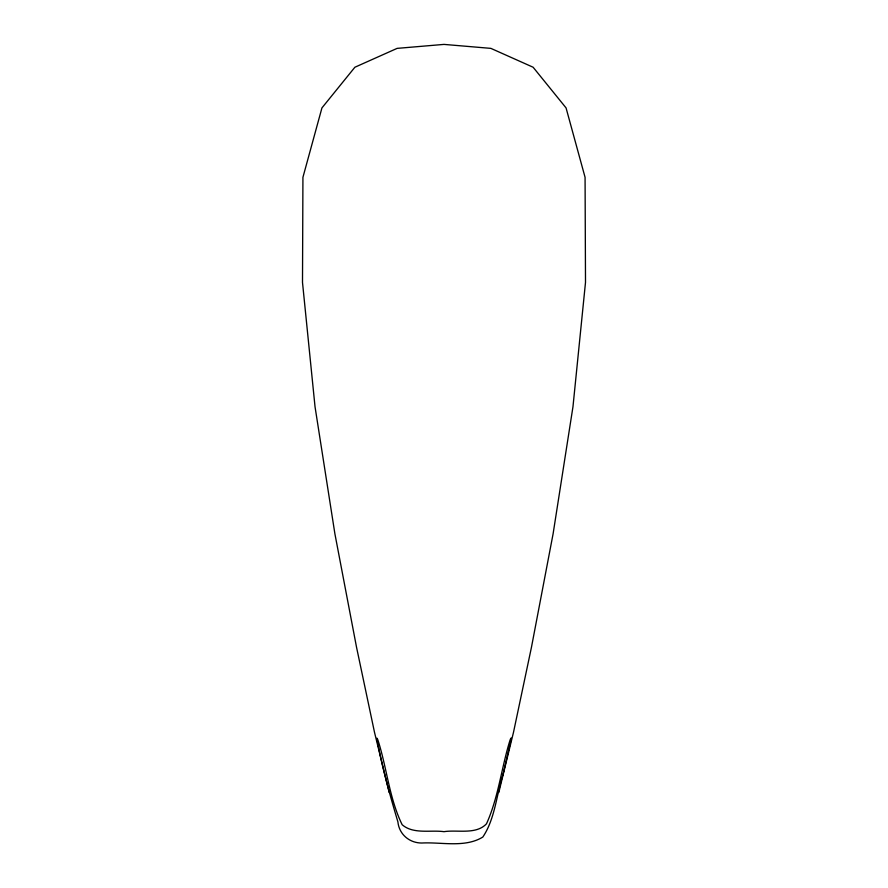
<?xml version="1.0" encoding="UTF-8"?>
<svg xmlns="http://www.w3.org/2000/svg" width="888" height="888" viewBox="0 0 888 888"><rect width="100%" height="100%" fill="white"/><g stroke="black" fill="none" stroke-linecap="round" stroke-linejoin="round"><path stroke-width="1.33" d="M498.79 792.529L513.508 732.278L531.446 647.341L553.091 533.866L572.971 406.748L585.503 282.417L585.07 177.323L566.056 107.903L533.111 67.233L490.875 48.374L444 44.4L397.125 48.374L354.889 67.233L321.944 107.903L302.93 177.323L302.497 282.417L315.029 406.748L334.909 533.866L356.554 647.341L374.492 732.278L389.21 792.529M511.344 738.505L502.985 774.558C496.414 795.126 495.016 818.925 482.817 837.051C465.623 847.652 443.134 842.335 423.876 842.934C410.7 844.011 399.2 835.109 397.902 821.866C389.699 794.405 381.829 766.289 376.834 738.217A8.813 0.899 76.4 0 1 378.077 740.537C386.924 768.231 389.299 798.467 402.153 824.719C413.331 834.465 430.547 829.814 444 831.668C457.498 829.547 475.957 834.986 486.491 823.798C498.434 797.491 501.398 767.942 509.934 740.448A8.936 0.91 -76.4 0 1 511.188 738.083L511.344 738.505"/></g></svg>
